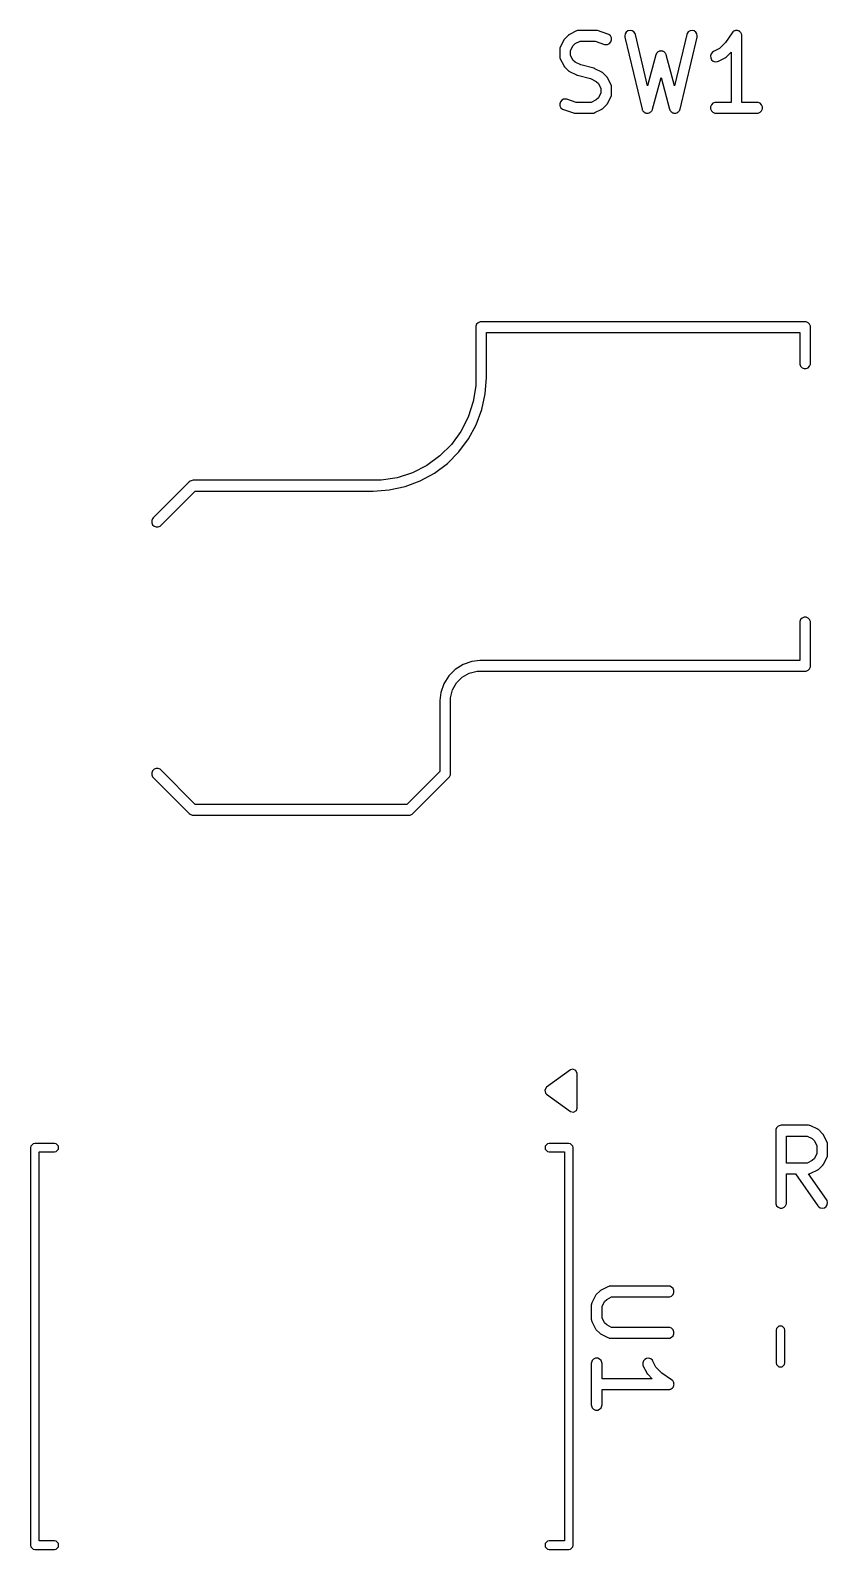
# Model space of a CAD drawing. Extents: x -250.2 to -163.2, y -135.8 to -75.4.
# Drawn here: x -215.3 to -204.23, y -96.47 to -75.38 of the extents above; entities that cross this region are included whole.
import ezdxf

# ---------------------------------------------------------------- set-up
doc = ezdxf.new("R2010")
doc.units = 0
doc.layers.add('BLACK', color=7, linetype='CONTINUOUS')

msp = doc.modelspace()

# ---------------------------------------------------------------- linework, layer by layer
at = {"layer": 'BLACK', "linetype": 'CONTINUOUS'}
for p, q in [((-207.888464, -75.502773), (-207.889963, -75.504073)), ((-207.883746, -75.497024), (-207.888464, -75.502773)), ((-207.836127, -75.449405), (-207.883746, -75.497024)), ((-207.830377, -75.444686), (-207.836127, -75.449405)), ((-207.829078, -75.443188), (-207.830377, -75.444686)), ((-207.826818, -75.441766), (-207.829078, -75.443188)), ((-207.824762, -75.440078), (-207.826818, -75.441766)), ((-207.822934, -75.43932), (-207.824762, -75.440078)), ((-207.816635, -75.435356), (-207.822934, -75.43932)), ((-207.721397, -75.387737), (-207.816635, -75.435356)), ((-207.707665, -75.382482), (-207.721397, -75.387737)), ((-207.704977, -75.382291), (-207.707665, -75.382482)), ((-207.702488, -75.38126), (-207.704977, -75.382291)), ((-207.687856, -75.379819), (-207.702488, -75.38126)), ((-207.449761, -75.379819), (-207.687856, -75.379819)), ((-207.442354, -75.380548), (-207.449761, -75.379819)), ((-207.44038, -75.380408), (-207.442354, -75.380548)), ((-207.437782, -75.380998), (-207.44038, -75.380408)), ((-207.435129, -75.38126), (-207.437782, -75.380998)), ((-207.433298, -75.382018), (-207.435129, -75.38126)), ((-207.426043, -75.383668), (-207.433298, -75.382018)), ((-207.283187, -75.431287), (-207.426043, -75.383668)), ((-207.269761, -75.437281), (-207.283187, -75.431287)), ((-207.247654, -75.456455), (-207.269761, -75.437281)), ((-207.234568, -75.482628), (-207.247654, -75.456455)), ((-207.232493, -75.511818), (-207.234568, -75.482628)), ((-207.043885, -75.428728), (-207.048518, -75.457623)), ((-207.048518, -75.457623), (-207.04653, -75.47219)), ((-207.04653, -75.47219), (-206.808435, -76.472191)), ((-207.028549, -75.403806), (-207.043885, -75.428728)), ((-207.004842, -75.386649), (-207.028549, -75.403806)), ((-206.976374, -75.379871), (-207.004842, -75.386649)), ((-206.947479, -75.384504), (-206.976374, -75.379871)), ((-206.922557, -75.39984), (-206.947479, -75.384504)), ((-206.9054, -75.423547), (-206.922557, -75.39984)), ((-206.90061, -75.437447), (-206.9054, -75.423547)), ((-206.731358, -76.148303), (-206.90061, -75.437447)), ((-206.189388, -75.437447), (-206.358639, -76.148303)), ((-206.281563, -76.472191), (-206.043468, -75.472191)), ((-206.184598, -75.423547), (-206.189388, -75.437447)), ((-206.167441, -75.39984), (-206.184598, -75.423547)), ((-206.142519, -75.384504), (-206.167441, -75.39984)), ((-206.113624, -75.379871), (-206.142519, -75.384504)), ((-206.085156, -75.386649), (-206.113624, -75.379871)), ((-206.061449, -75.403806), (-206.085156, -75.386649)), ((-206.046113, -75.428728), (-206.061449, -75.403806)), ((-206.04148, -75.457623), (-206.046113, -75.428728)), ((-206.043468, -75.472191), (-206.04148, -75.457623)), ((-205.559784, -75.413216), (-205.650902, -75.549894)), ((-205.559749, -75.413173), (-205.559784, -75.413216)), ((-205.55974, -75.413151), (-205.559749, -75.413173)), ((-205.559688, -75.413099), (-205.55974, -75.413151)), ((-205.550468, -75.401841), (-205.559688, -75.413099)), ((-205.544298, -75.397709), (-205.550468, -75.401841)), ((-205.539048, -75.392459), (-205.544298, -75.397709)), ((-205.532258, -75.389646), (-205.539048, -75.392459)), ((-205.526153, -75.385558), (-205.532258, -75.389646)), ((-205.518872, -75.384101), (-205.526153, -75.385558)), ((-205.512012, -75.38126), (-205.518872, -75.384101)), ((-205.504664, -75.38126), (-205.512012, -75.38126)), ((-205.497459, -75.379819), (-205.504664, -75.38126)), ((-205.490175, -75.38126), (-205.497459, -75.379819)), ((-205.482748, -75.38126), (-205.490175, -75.38126)), ((-205.475959, -75.384072), (-205.482748, -75.38126)), ((-205.468751, -75.385498), (-205.475959, -75.384072)), ((-205.462572, -75.389617), (-205.468751, -75.385498)), ((-205.455712, -75.392459), (-205.462572, -75.389617)), ((-205.450516, -75.397654), (-205.455712, -75.392459)), ((-205.444402, -75.401731), (-205.450516, -75.397654)), ((-205.44027, -75.4079), (-205.444402, -75.401731)), ((-205.43502, -75.413151), (-205.44027, -75.4079)), ((-205.432207, -75.41994), (-205.43502, -75.413151)), ((-205.428119, -75.426046), (-205.432207, -75.41994)), ((-205.426662, -75.433326), (-205.428119, -75.426046)), ((-205.423821, -75.440187), (-205.426662, -75.433326)), ((-205.422395, -75.454663), (-205.423821, -75.440187)), ((-205.42238, -75.45474), (-205.422395, -75.454663)), ((-205.422385, -75.454766), (-205.42238, -75.45474)), ((-205.42238, -75.454819), (-205.422385, -75.454766)), ((-205.42238, -76.379819), (-205.42238, -75.454819)), ((-207.951891, -75.630663), (-207.953332, -75.645295)), ((-207.953332, -75.645295), (-207.953332, -75.740533)), ((-207.95086, -75.628174), (-207.951891, -75.630663)), ((-207.950669, -75.625485), (-207.95086, -75.628174)), ((-207.945414, -75.611754), (-207.950669, -75.625485)), ((-207.897795, -75.516516), (-207.945414, -75.611754)), ((-207.89383, -75.510216), (-207.897795, -75.516516)), ((-207.893073, -75.508389), (-207.89383, -75.510216)), ((-207.891384, -75.506332), (-207.893073, -75.508389)), ((-207.889963, -75.504073), (-207.891384, -75.506332)), ((-207.803332, -75.663), (-207.769074, -75.594484)), ((-207.803332, -75.722828), (-207.803332, -75.663)), ((-207.769074, -75.594484), (-207.738667, -75.564077)), ((-207.738667, -75.564077), (-207.670151, -75.529819)), ((-207.670151, -75.529819), (-207.461931, -75.529819)), ((-207.461931, -75.529819), (-207.330621, -75.573589)), ((-207.330621, -75.573589), (-207.316284, -75.576849)), ((-207.316284, -75.576849), (-207.287094, -75.574774)), ((-207.287094, -75.574774), (-207.260921, -75.561688)), ((-207.260921, -75.561688), (-207.241747, -75.539581)), ((-207.241747, -75.539581), (-207.232493, -75.511818)), ((-206.612304, -75.707442), (-206.614998, -75.714626)), ((-206.606289, -75.699583), (-206.612304, -75.707442)), ((-206.601328, -75.691015), (-206.606289, -75.699583)), ((-206.597469, -75.688061), (-206.601328, -75.691015)), ((-206.594517, -75.684204), (-206.597469, -75.688061)), ((-206.585952, -75.679245), (-206.594517, -75.684204)), ((-206.57809, -75.673227), (-206.585952, -75.679245)), ((-206.573393, -75.671974), (-206.57809, -75.673227)), ((-206.569192, -75.669542), (-206.573393, -75.671974)), ((-206.559385, -75.668239), (-206.569192, -75.669542)), ((-206.549815, -75.665687), (-206.559385, -75.668239)), ((-206.544996, -75.666327), (-206.549815, -75.665687)), ((-206.540184, -75.665688), (-206.544996, -75.666327)), ((-206.530623, -75.668237), (-206.540184, -75.665688)), ((-206.520806, -75.669542), (-206.530623, -75.668237)), ((-206.5166, -75.671976), (-206.520806, -75.669542)), ((-206.511908, -75.673228), (-206.5166, -75.671976)), ((-206.504048, -75.679243), (-206.511908, -75.673228)), ((-206.495481, -75.684204), (-206.504048, -75.679243)), ((-206.492527, -75.688062), (-206.495481, -75.684204)), ((-206.48867, -75.691015), (-206.492527, -75.688062)), ((-206.483711, -75.69958), (-206.48867, -75.691015)), ((-206.477694, -75.707441), (-206.483711, -75.69958)), ((-206.474997, -75.71463), (-206.477694, -75.707441)), ((-205.848251, -75.703391), (-205.857505, -75.731152)), ((-205.829078, -75.681283), (-205.848251, -75.703391)), ((-205.816635, -75.673451), (-205.829078, -75.681283)), ((-205.732283, -75.631275), (-205.816635, -75.673451)), ((-205.650902, -75.549894), (-205.732283, -75.631275)), ((-205.634823, -75.745947), (-205.57238, -75.683504)), ((-205.57238, -75.683504), (-205.57238, -76.379819)), ((-207.953332, -75.740533), (-207.951891, -75.755165)), ((-207.951891, -75.755165), (-207.95086, -75.757653)), ((-207.95086, -75.757653), (-207.950669, -75.760343)), ((-207.950669, -75.760343), (-207.945414, -75.774074)), ((-207.945414, -75.774074), (-207.897795, -75.869312)), ((-207.897795, -75.869312), (-207.89383, -75.875611)), ((-207.89383, -75.875611), (-207.893073, -75.877439)), ((-207.893073, -75.877439), (-207.891384, -75.879495)), ((-207.891384, -75.879495), (-207.889963, -75.881755)), ((-207.889963, -75.881755), (-207.888464, -75.883054)), ((-207.888464, -75.883054), (-207.883746, -75.888804)), ((-207.883746, -75.888804), (-207.836127, -75.936423)), ((-207.769074, -75.791344), (-207.803332, -75.722828)), ((-207.738667, -75.821751), (-207.769074, -75.791344)), ((-207.66168, -75.860244), (-207.738667, -75.821751)), ((-207.47919, -75.905867), (-207.66168, -75.860244)), ((-207.47811, -75.906252), (-207.47919, -75.905867)), ((-207.47757, -75.906291), (-207.47811, -75.906252)), ((-207.47148, -75.908621), (-207.47757, -75.906291)), ((-207.465344, -75.910814), (-207.47148, -75.908621)), ((-207.464908, -75.911136), (-207.465344, -75.910814)), ((-207.463839, -75.911546), (-207.464908, -75.911136)), ((-207.368601, -75.959165), (-207.463839, -75.911546)), ((-206.617467, -75.721208), (-206.731358, -76.148303)), ((-206.616181, -75.71778), (-206.617467, -75.721208)), ((-206.61599, -75.716339), (-206.616181, -75.71778)), ((-206.614998, -75.714626), (-206.61599, -75.716339)), ((-206.474008, -75.71634), (-206.474997, -75.71463)), ((-206.473816, -75.717779), (-206.474008, -75.71634)), ((-206.472531, -75.721208), (-206.473816, -75.717779)), ((-206.358639, -76.148303), (-206.472531, -75.721208)), ((-205.857505, -75.731152), (-205.855431, -75.760342)), ((-205.855431, -75.760342), (-205.842343, -75.786517)), ((-205.842343, -75.786517), (-205.820236, -75.80569)), ((-205.820236, -75.80569), (-205.792474, -75.814944)), ((-205.792474, -75.814944), (-205.763284, -75.81287)), ((-205.763284, -75.81287), (-205.749553, -75.807615)), ((-205.749553, -75.807615), (-205.654315, -75.759996)), ((-205.654315, -75.759996), (-205.64802, -75.756033)), ((-205.64802, -75.756033), (-205.646188, -75.755275)), ((-205.646188, -75.755275), (-205.644126, -75.753583)), ((-205.644126, -75.753583), (-205.641872, -75.752164)), ((-205.641872, -75.752164), (-205.640573, -75.750667)), ((-205.640573, -75.750667), (-205.634823, -75.745947)), ((-207.836127, -75.936423), (-207.830377, -75.941141)), ((-207.830377, -75.941141), (-207.829078, -75.94264)), ((-207.829078, -75.94264), (-207.826818, -75.944061)), ((-207.826818, -75.944061), (-207.824762, -75.94575)), ((-207.824762, -75.94575), (-207.822934, -75.946507)), ((-207.822934, -75.946507), (-207.816635, -75.950472)), ((-207.816635, -75.950472), (-207.721397, -75.998091)), ((-207.721397, -75.998091), (-207.720327, -75.9985)), ((-207.720327, -75.9985), (-207.719892, -75.998823)), ((-207.719892, -75.998823), (-207.713746, -76.001018)), ((-207.713746, -76.001018), (-207.707665, -76.003346)), ((-207.707665, -76.003346), (-207.707125, -76.003384)), ((-207.707125, -76.003384), (-207.706046, -76.00377)), ((-207.706046, -76.00377), (-207.523556, -76.049392)), ((-207.523556, -76.049392), (-207.446569, -76.087886)), ((-207.446569, -76.087886), (-207.416162, -76.118293)), ((-207.416162, -76.118293), (-207.381904, -76.186809)), ((-207.362301, -75.963129), (-207.368601, -75.959165)), ((-207.360474, -75.963887), (-207.362301, -75.963129)), ((-207.358417, -75.965575), (-207.360474, -75.963887)), ((-207.356158, -75.966997), (-207.358417, -75.965575)), ((-207.354858, -75.968495), (-207.356158, -75.966997)), ((-207.349109, -75.973214), (-207.354858, -75.968495)), ((-207.30149, -76.020833), (-207.349109, -75.973214)), ((-207.296771, -76.026582), (-207.30149, -76.020833)), ((-207.295273, -76.027882), (-207.296771, -76.026582)), ((-207.293851, -76.030141), (-207.295273, -76.027882)), ((-207.292163, -76.032198), (-207.293851, -76.030141)), ((-207.291405, -76.034025), (-207.292163, -76.032198)), ((-207.287441, -76.040325), (-207.291405, -76.034025)), ((-207.239822, -76.135563), (-207.287441, -76.040325)), ((-206.663007, -76.474144), (-206.544998, -76.031613)), ((-206.544998, -76.031613), (-206.426991, -76.474144)), ((-207.898141, -76.334864), (-207.924315, -76.34795)), ((-207.868951, -76.332789), (-207.898141, -76.334864)), ((-207.854614, -76.336049), (-207.868951, -76.332789)), ((-207.723305, -76.379819), (-207.854614, -76.336049)), ((-207.446569, -76.345561), (-207.515085, -76.379819)), ((-207.416162, -76.315153), (-207.446569, -76.345561)), ((-207.381904, -76.246637), (-207.416162, -76.315153)), ((-207.381904, -76.186809), (-207.381904, -76.246637)), ((-207.287441, -76.393121), (-207.239822, -76.297883)), ((-207.234567, -76.149295), (-207.239822, -76.135563)), ((-207.239822, -76.297883), (-207.234567, -76.284151)), ((-207.234376, -76.151982), (-207.234567, -76.149295)), ((-207.234567, -76.284151), (-207.234376, -76.281463)), ((-207.233345, -76.154472), (-207.234376, -76.151982)), ((-207.234376, -76.281463), (-207.233345, -76.278974)), ((-207.231904, -76.169104), (-207.233345, -76.154472)), ((-207.233345, -76.278974), (-207.231904, -76.264342)), ((-207.231904, -76.264342), (-207.231904, -76.169104)), ((-207.943489, -76.370058), (-207.952743, -76.39782)), ((-207.952743, -76.39782), (-207.950668, -76.42701)), ((-207.950668, -76.42701), (-207.937581, -76.453183)), ((-207.924315, -76.34795), (-207.943489, -76.370058)), ((-207.937581, -76.453183), (-207.915474, -76.472357)), ((-207.915474, -76.472357), (-207.902049, -76.478351)), ((-207.902049, -76.478351), (-207.759192, -76.52597)), ((-207.759192, -76.52597), (-207.751938, -76.527619)), ((-207.751938, -76.527619), (-207.750107, -76.528378)), ((-207.750107, -76.528378), (-207.747452, -76.528639)), ((-207.747452, -76.528639), (-207.744855, -76.52923)), ((-207.744855, -76.52923), (-207.74288, -76.529089)), ((-207.74288, -76.529089), (-207.735475, -76.529819)), ((-207.735475, -76.529819), (-207.49738, -76.529819)), ((-207.515085, -76.379819), (-207.723305, -76.379819)), ((-207.49738, -76.529819), (-207.482748, -76.528378)), ((-207.482748, -76.528378), (-207.480259, -76.527347)), ((-207.480259, -76.527347), (-207.47757, -76.527156)), ((-207.47757, -76.527156), (-207.463839, -76.521901)), ((-207.463839, -76.521901), (-207.368601, -76.474282)), ((-207.368601, -76.474282), (-207.362301, -76.470317)), ((-207.362301, -76.470317), (-207.360474, -76.46956)), ((-207.360474, -76.46956), (-207.358417, -76.467872)), ((-207.358417, -76.467872), (-207.356158, -76.46645)), ((-207.356158, -76.46645), (-207.354857, -76.46495)), ((-207.354857, -76.46495), (-207.349108, -76.460232)), ((-207.349108, -76.460232), (-207.301489, -76.412612)), ((-207.301489, -76.412612), (-207.296771, -76.406863)), ((-207.296771, -76.406863), (-207.295273, -76.405564)), ((-207.295273, -76.405564), (-207.293851, -76.403305)), ((-207.293851, -76.403305), (-207.292162, -76.401247)), ((-207.292162, -76.401247), (-207.291404, -76.399417)), ((-207.291404, -76.399417), (-207.287441, -76.393121)), ((-206.808435, -76.472191), (-206.806705, -76.477209)), ((-206.806705, -76.477209), (-206.806466, -76.479013)), ((-206.806466, -76.479013), (-206.805522, -76.480642)), ((-206.805522, -76.480642), (-206.803645, -76.486091)), ((-206.803645, -76.486091), (-206.797259, -76.494914)), ((-206.797259, -76.494914), (-206.791804, -76.504337)), ((-206.791804, -76.504337), (-206.788746, -76.506677)), ((-206.788746, -76.506677), (-206.786488, -76.509798)), ((-206.786488, -76.509798), (-206.777216, -76.515503)), ((-206.777216, -76.515503), (-206.768566, -76.522125)), ((-206.768566, -76.522125), (-206.764842, -76.523118)), ((-206.764842, -76.523118), (-206.761566, -76.525134)), ((-206.761566, -76.525134), (-206.750822, -76.526856)), ((-206.750822, -76.526856), (-206.740291, -76.529665)), ((-206.740291, -76.529665), (-206.736472, -76.529157)), ((-206.736472, -76.529157), (-206.732671, -76.529767)), ((-206.732671, -76.529767), (-206.722075, -76.527244)), ((-206.722075, -76.527244), (-206.711282, -76.52581)), ((-206.711282, -76.52581), (-206.70795, -76.523881)), ((-206.70795, -76.523881), (-206.704203, -76.522989)), ((-206.704203, -76.522989), (-206.695378, -76.516602)), ((-206.695378, -76.516602), (-206.685957, -76.511148)), ((-206.685957, -76.511148), (-206.683616, -76.50809)), ((-206.683616, -76.50809), (-206.680496, -76.505832)), ((-206.680496, -76.505832), (-206.67479, -76.496559)), ((-206.67479, -76.496559), (-206.66817, -76.487911)), ((-206.66817, -76.487911), (-206.666144, -76.482509)), ((-206.666144, -76.482509), (-206.66516, -76.48091)), ((-206.66516, -76.48091), (-206.664872, -76.479119)), ((-206.664872, -76.479119), (-206.663007, -76.474144)), ((-206.426991, -76.474144), (-206.425125, -76.479118)), ((-206.425125, -76.479118), (-206.424838, -76.48091)), ((-206.424838, -76.48091), (-206.423853, -76.48251)), ((-206.423853, -76.48251), (-206.421828, -76.48791)), ((-206.421828, -76.48791), (-206.415209, -76.496556)), ((-206.415209, -76.496556), (-206.409502, -76.505832)), ((-206.409502, -76.505832), (-206.406381, -76.50809)), ((-206.406381, -76.50809), (-206.404041, -76.511148)), ((-206.404041, -76.511148), (-206.394619, -76.516602)), ((-206.394619, -76.516602), (-206.385795, -76.522989)), ((-206.385795, -76.522989), (-206.382047, -76.523881)), ((-206.382047, -76.523881), (-206.378716, -76.52581)), ((-206.378716, -76.52581), (-206.367925, -76.527243)), ((-206.367925, -76.527243), (-206.357327, -76.529767)), ((-206.357327, -76.529767), (-206.353523, -76.529157)), ((-206.353523, -76.529157), (-206.349708, -76.529664)), ((-206.349708, -76.529664), (-206.339186, -76.526858)), ((-206.339186, -76.526858), (-206.328432, -76.525134)), ((-206.328432, -76.525134), (-206.325152, -76.523116)), ((-206.325152, -76.523116), (-206.321432, -76.522124)), ((-206.321432, -76.522124), (-206.312785, -76.515505)), ((-206.312785, -76.515505), (-206.30351, -76.509798)), ((-206.30351, -76.509798), (-206.301251, -76.506677)), ((-206.301251, -76.506677), (-206.298194, -76.504337)), ((-206.298194, -76.504337), (-206.292739, -76.494915)), ((-206.292739, -76.494915), (-206.286353, -76.486091)), ((-206.286353, -76.486091), (-206.284474, -76.48064)), ((-206.284474, -76.48064), (-206.283532, -76.479012)), ((-206.283532, -76.479012), (-206.283292, -76.47721)), ((-206.283292, -76.47721), (-206.281563, -76.472191)), ((-205.845454, -76.413151), (-205.856653, -76.440187)), ((-205.856653, -76.440187), (-205.856653, -76.469451)), ((-205.856653, -76.469451), (-205.845454, -76.496487)), ((-205.824762, -76.392459), (-205.845454, -76.413151)), ((-205.845454, -76.496487), (-205.824762, -76.517179)), ((-205.797726, -76.38126), (-205.824762, -76.392459)), ((-205.824762, -76.517179), (-205.797726, -76.528378)), ((-205.783094, -76.379819), (-205.797726, -76.38126)), ((-205.797726, -76.528378), (-205.783094, -76.529819)), ((-205.57238, -76.379819), (-205.783094, -76.379819)), ((-205.783094, -76.529819), (-205.211666, -76.529819)), ((-205.211666, -76.379819), (-205.42238, -76.379819)), ((-205.197034, -76.38126), (-205.211666, -76.379819)), ((-205.211666, -76.529819), (-205.197034, -76.528378)), ((-205.169998, -76.392459), (-205.197034, -76.38126)), ((-205.197034, -76.528378), (-205.169998, -76.517179)), ((-205.149306, -76.413151), (-205.169998, -76.392459)), ((-205.169998, -76.517179), (-205.149306, -76.496487)), ((-205.138107, -76.440187), (-205.149306, -76.413151)), ((-205.149306, -76.496487), (-205.138107, -76.469451)), ((-205.138107, -76.469451), (-205.138107, -76.440187)), ((-209.118559, -79.485368), (-209.12, -79.5)), ((-209.12, -79.5), (-209.12, -80.2)), ((-209.10736, -79.458332), (-209.118559, -79.485368)), ((-209.086668, -79.43764), (-209.10736, -79.458332)), ((-209.059632, -79.426441), (-209.086668, -79.43764)), ((-209.045, -79.425), (-209.059632, -79.426441)), ((-204.545, -79.425), (-209.045, -79.425)), ((-204.530368, -79.426441), (-204.545, -79.425)), ((-204.503332, -79.43764), (-204.530368, -79.426441)), ((-204.48264, -79.458332), (-204.503332, -79.43764)), ((-204.471441, -79.485368), (-204.48264, -79.458332)), ((-204.47, -79.5), (-204.471441, -79.485368)), ((-204.47, -80), (-204.47, -79.5)), ((-208.97, -80.2), (-208.97, -79.575)), ((-208.97, -79.575), (-204.62, -79.575)), ((-204.62, -79.575), (-204.62, -80)), ((-204.62, -80), (-204.618559, -80.014632)), ((-204.618559, -80.014632), (-204.60736, -80.041668)), ((-204.60736, -80.041668), (-204.586668, -80.06236)), ((-204.586668, -80.06236), (-204.559632, -80.073559)), ((-204.559632, -80.073559), (-204.530368, -80.073559)), ((-204.530368, -80.073559), (-204.503332, -80.06236)), ((-204.503332, -80.06236), (-204.48264, -80.041668)), ((-204.48264, -80.041668), (-204.471441, -80.014632)), ((-204.471441, -80.014632), (-204.47, -80)), ((-209.12, -80.31215), (-209.155089, -80.533688)), ((-209.12, -80.2), (-209.12, -80.31215)), ((-208.986031, -80.424146), (-208.97, -80.2)), ((-209.155089, -80.533688), (-209.224401, -80.74701)), ((-209.033799, -80.643729), (-208.986031, -80.424146)), ((-209.224401, -80.74701), (-209.326231, -80.946863)), ((-209.11233, -80.854279), (-209.033799, -80.643729)), ((-209.326231, -80.946863), (-209.458071, -81.128325)), ((-209.220026, -81.051509), (-209.11233, -80.854279)), ((-209.458071, -81.128325), (-209.616675, -81.286929)), ((-209.354694, -81.231406), (-209.220026, -81.051509)), ((-209.616675, -81.286929), (-209.798137, -81.418769)), ((-209.693491, -81.524974), (-209.513594, -81.390306)), ((-209.513594, -81.390306), (-209.354694, -81.231406)), ((-210.211312, -81.589911), (-210.43285, -81.625)), ((-209.99799, -81.520599), (-210.211312, -81.589911)), ((-209.798137, -81.418769), (-209.99799, -81.520599)), ((-209.890721, -81.63267), (-209.693491, -81.524974)), ((-213.098033, -81.646967), (-213.598033, -82.146967)), ((-213.491967, -82.253033), (-213.013934, -81.775)), ((-213.086668, -81.63764), (-213.098033, -81.646967)), ((-213.059632, -81.626441), (-213.086668, -81.63764)), ((-213.045, -81.625), (-213.059632, -81.626441)), ((-210.545, -81.625), (-213.045, -81.625)), ((-213.013934, -81.775), (-210.545, -81.775)), ((-210.43285, -81.625), (-210.545, -81.625)), ((-210.545, -81.775), (-210.320854, -81.758969)), ((-210.320854, -81.758969), (-210.101271, -81.711201)), ((-210.101271, -81.711201), (-209.890721, -81.63267)), ((-213.607361, -82.158332), (-213.618559, -82.185369)), ((-213.618559, -82.185369), (-213.618559, -82.214632)), ((-213.618559, -82.214632), (-213.607361, -82.241668)), ((-213.598033, -82.146967), (-213.607361, -82.158332)), ((-213.607361, -82.241668), (-213.586668, -82.262361)), ((-213.586668, -82.262361), (-213.559632, -82.273559)), ((-213.559632, -82.273559), (-213.530369, -82.273559)), ((-213.530369, -82.273559), (-213.503332, -82.262361)), ((-213.503332, -82.262361), (-213.491967, -82.253033)), ((-204.618559, -83.585368), (-204.62, -83.6)), ((-204.62, -83.6), (-204.62, -84.125)), ((-204.60736, -83.558332), (-204.618559, -83.585368)), ((-204.586668, -83.53764), (-204.60736, -83.558332)), ((-204.559632, -83.526441), (-204.586668, -83.53764)), ((-204.530368, -83.526441), (-204.559632, -83.526441)), ((-204.503332, -83.53764), (-204.530368, -83.526441)), ((-204.48264, -83.558332), (-204.503332, -83.53764)), ((-204.471441, -83.585368), (-204.48264, -83.558332)), ((-204.47, -83.6), (-204.471441, -83.585368)), ((-204.47, -84.2), (-204.47, -83.6)), ((-209.17295, -84.139416), (-209.294483, -84.181943)), ((-209.06032, -84.126726), (-209.17295, -84.139416)), ((-209.059632, -84.126441), (-209.06032, -84.126726)), ((-209.045, -84.125), (-209.059632, -84.126441)), ((-204.62, -84.125), (-209.045, -84.125)), ((-209.494553, -84.341493), (-209.563057, -84.450517)), ((-209.403507, -84.250447), (-209.494553, -84.341493)), ((-209.294483, -84.181943), (-209.403507, -84.250447)), ((-209.385084, -84.439044), (-209.305956, -84.359916)), ((-209.305956, -84.359916), (-209.209044, -84.303963)), ((-209.209044, -84.303963), (-209.100952, -84.275)), ((-209.100952, -84.275), (-209.045, -84.275)), ((-209.045, -84.275), (-204.545, -84.275)), ((-204.545, -84.275), (-204.530368, -84.273559)), ((-204.530368, -84.273559), (-204.503332, -84.26236)), ((-204.503332, -84.26236), (-204.48264, -84.241668)), ((-204.48264, -84.241668), (-204.471441, -84.214632)), ((-204.471441, -84.214632), (-204.47, -84.2)), ((-209.563057, -84.450517), (-209.605584, -84.57205)), ((-209.47, -84.644048), (-209.441037, -84.535956)), ((-209.441037, -84.535956), (-209.385084, -84.439044)), ((-209.618559, -84.685368), (-209.62, -84.7)), ((-209.62, -84.7), (-209.62, -85.668934)), ((-209.618273, -84.684679), (-209.618559, -84.685368)), ((-209.605584, -84.57205), (-209.618273, -84.684679)), ((-209.47, -84.7), (-209.47, -84.644048)), ((-209.47, -85.7), (-209.47, -84.7)), ((-213.607361, -85.658332), (-213.618559, -85.685368)), ((-213.618559, -85.685368), (-213.618559, -85.714631)), ((-213.618559, -85.714631), (-213.607361, -85.741668)), ((-213.586668, -85.637639), (-213.607361, -85.658332)), ((-213.607361, -85.741668), (-213.598033, -85.753033)), ((-213.598033, -85.753033), (-213.098033, -86.253033)), ((-213.559632, -85.626441), (-213.586668, -85.637639)), ((-213.530369, -85.626441), (-213.559632, -85.626441)), ((-213.503332, -85.637639), (-213.530369, -85.626441)), ((-213.491967, -85.646967), (-213.503332, -85.637639)), ((-213.013934, -86.125), (-213.491967, -85.646967)), ((-209.62, -85.668934), (-210.076066, -86.125)), ((-209.991967, -86.253033), (-209.491967, -85.753033)), ((-209.491967, -85.753033), (-209.48264, -85.741668)), ((-209.48264, -85.741668), (-209.471441, -85.714631)), ((-209.471441, -85.714631), (-209.47, -85.7)), ((-213.098033, -86.253033), (-213.086668, -86.26236)), ((-210.076066, -86.125), (-213.013934, -86.125)), ((-210.003332, -86.262361), (-209.991967, -86.253033)), ((-213.086668, -86.26236), (-213.059632, -86.273559)), ((-213.059632, -86.273559), (-213.045, -86.275)), ((-213.045, -86.275), (-210.045, -86.275)), ((-210.045, -86.275), (-210.030368, -86.273559)), ((-210.030368, -86.273559), (-210.022449, -86.270279)), ((-210.022449, -86.270279), (-210.003332, -86.262361)), ((-207.80529, -89.811476), (-208.13529, -90.051476)), ((-207.77, -89.8), (-207.80529, -89.811476)), ((-207.727574, -89.817574), (-207.77, -89.8)), ((-207.71, -89.86), (-207.727574, -89.817574)), ((-208.13529, -90.051476), (-208.159266, -90.090642)), ((-207.71, -90.34), (-207.71, -89.86)), ((-208.159266, -90.090642), (-208.148524, -90.13529)), ((-208.148524, -90.13529), (-208.13529, -90.148524)), ((-208.13529, -90.148524), (-207.80529, -90.388524)), ((-207.80529, -90.388524), (-207.760642, -90.399266)), ((-207.760642, -90.399266), (-207.721476, -90.37529)), ((-207.721476, -90.37529), (-207.71, -90.34)), ((-204.951653, -90.640187), (-204.953094, -90.654819)), ((-204.953094, -90.654819), (-204.953094, -91.654819)), ((-204.940454, -90.613151), (-204.951653, -90.640187)), ((-204.919762, -90.592459), (-204.940454, -90.613151)), ((-204.892726, -90.58126), (-204.919762, -90.592459)), ((-204.878094, -90.579819), (-204.892726, -90.58126)), ((-204.497142, -90.579819), (-204.878094, -90.579819)), ((-204.48251, -90.58126), (-204.497142, -90.579819)), ((-204.480021, -90.58229), (-204.48251, -90.58126)), ((-204.477332, -90.582482), (-204.480021, -90.58229)), ((-204.463601, -90.587737), (-204.477332, -90.582482)), ((-204.368363, -90.635356), (-204.463601, -90.587737)), ((-204.362063, -90.63932), (-204.368363, -90.635356)), ((-204.360236, -90.640078), (-204.362063, -90.63932)), ((-204.358179, -90.641766), (-204.360236, -90.640078)), ((-204.35592, -90.643188), (-204.358179, -90.641766)), ((-204.35462, -90.644686), (-204.35592, -90.643188)), ((-204.348871, -90.649405), (-204.35462, -90.644686)), ((-204.301252, -90.697024), (-204.348871, -90.649405)), ((-215.300433, -90.867039), (-215.305, -90.89)), ((-215.305, -90.89), (-215.305, -93.65)), ((-215.267961, -90.834567), (-215.300433, -90.867039)), ((-215.245, -90.83), (-215.267961, -90.834567)), ((-214.97, -90.83), (-215.245, -90.83)), ((-214.947039, -90.834567), (-214.97, -90.83)), ((-214.914567, -90.867039), (-214.947039, -90.834567)), ((-214.914567, -90.912961), (-214.914567, -90.867039)), ((-208.122961, -90.834567), (-208.155433, -90.867039)), ((-208.155433, -90.867039), (-208.155433, -90.912961)), ((-208.1, -90.83), (-208.122961, -90.834567)), ((-207.825, -90.83), (-208.1, -90.83)), ((-207.802039, -90.834567), (-207.825, -90.83)), ((-207.769567, -90.867039), (-207.802039, -90.834567)), ((-207.765, -90.89), (-207.769567, -90.867039)), ((-207.765, -93.65), (-207.765, -90.89)), ((-204.803094, -91.103628), (-204.803094, -90.729819)), ((-204.803094, -90.729819), (-204.514847, -90.729819)), ((-204.514847, -90.729819), (-204.446331, -90.764077)), ((-204.446331, -90.764077), (-204.415924, -90.794484)), ((-204.415924, -90.794484), (-204.381666, -90.863)), ((-204.381666, -90.863), (-204.381666, -90.970447)), ((-204.296533, -90.702773), (-204.301252, -90.697024)), ((-204.295035, -90.704073), (-204.296533, -90.702773)), ((-204.293613, -90.706332), (-204.295035, -90.704073)), ((-204.291925, -90.708389), (-204.293613, -90.706332)), ((-204.291167, -90.710216), (-204.291925, -90.708389)), ((-204.287203, -90.716516), (-204.291167, -90.710216)), ((-204.239584, -90.811754), (-204.287203, -90.716516)), ((-204.234329, -90.825486), (-204.239584, -90.811754)), ((-204.234138, -90.828173), (-204.234329, -90.825486)), ((-204.233107, -90.830663), (-204.234138, -90.828173)), ((-204.231666, -90.845295), (-204.233107, -90.830663)), ((-204.231666, -90.988152), (-204.231666, -90.845295)), ((-215.185, -93.65), (-215.185, -90.95)), ((-215.185, -90.95), (-214.97, -90.95)), ((-214.97, -90.95), (-214.947039, -90.945433)), ((-214.947039, -90.945433), (-214.914567, -90.912961)), ((-208.155433, -90.912961), (-208.122961, -90.945433)), ((-208.122961, -90.945433), (-208.1, -90.95)), ((-208.1, -90.95), (-207.885, -90.95)), ((-207.885, -90.95), (-207.885, -93.65)), ((-204.514847, -91.103628), (-204.803094, -91.103628)), ((-204.446331, -91.06937), (-204.514847, -91.103628)), ((-204.415924, -91.038963), (-204.446331, -91.06937)), ((-204.381666, -90.970447), (-204.415924, -91.038963)), ((-204.287203, -91.116931), (-204.239584, -91.021693)), ((-204.239584, -91.021693), (-204.234329, -91.007961)), ((-204.234329, -91.007961), (-204.234138, -91.005273)), ((-204.234138, -91.005273), (-204.233107, -91.002784)), ((-204.233107, -91.002784), (-204.231666, -90.988152)), ((-204.803094, -91.654819), (-204.803094, -91.253628)), ((-204.803094, -91.253628), (-204.679048, -91.253628)), ((-204.679048, -91.253628), (-204.368108, -91.697829)), ((-204.496027, -91.253518), (-204.48251, -91.252187)), ((-204.245224, -91.611809), (-204.496027, -91.253518)), ((-204.48251, -91.252187), (-204.480021, -91.251156)), ((-204.480021, -91.251156), (-204.477332, -91.250965)), ((-204.477332, -91.250965), (-204.463601, -91.24571)), ((-204.463601, -91.24571), (-204.368363, -91.198091)), ((-204.368363, -91.198091), (-204.362063, -91.194126)), ((-204.362063, -91.194126), (-204.360236, -91.193369)), ((-204.360236, -91.193369), (-204.358179, -91.19168)), ((-204.358179, -91.19168), (-204.35592, -91.190259)), ((-204.35592, -91.190259), (-204.35462, -91.18876)), ((-204.35462, -91.18876), (-204.348871, -91.184042)), ((-204.348871, -91.184042), (-204.301252, -91.136423)), ((-204.301252, -91.136423), (-204.296533, -91.130673)), ((-204.296533, -91.130673), (-204.295035, -91.129374)), ((-204.295035, -91.129374), (-204.293613, -91.127114)), ((-204.293613, -91.127114), (-204.291925, -91.125058)), ((-204.291925, -91.125058), (-204.291167, -91.12323)), ((-204.291167, -91.12323), (-204.287203, -91.116931)), ((-204.953094, -91.654819), (-204.951653, -91.669451)), ((-204.951653, -91.669451), (-204.940454, -91.696487)), ((-204.940454, -91.696487), (-204.919762, -91.717179)), ((-204.919762, -91.717179), (-204.892726, -91.728378)), ((-204.892726, -91.728378), (-204.863462, -91.728378)), ((-204.863462, -91.728378), (-204.836426, -91.717179)), ((-204.836426, -91.717179), (-204.815734, -91.696487)), ((-204.815734, -91.696487), (-204.804535, -91.669451)), ((-204.804535, -91.669451), (-204.803094, -91.654819)), ((-204.368108, -91.697829), (-204.358537, -91.708989)), ((-204.358537, -91.708989), (-204.333858, -91.724716)), ((-204.333858, -91.724716), (-204.305041, -91.729801)), ((-204.305041, -91.729801), (-204.27647, -91.723472)), ((-204.27647, -91.723472), (-204.252496, -91.70669)), ((-204.252496, -91.70669), (-204.236769, -91.682011)), ((-204.238013, -91.624623), (-204.245224, -91.611809)), ((-204.231684, -91.653194), (-204.238013, -91.624623)), ((-204.236769, -91.682011), (-204.231684, -91.653194)), ((-207.459282, -92.949792), (-207.506901, -93.04503)), ((-207.455317, -92.943492), (-207.459282, -92.949792)), ((-207.45456, -92.941665), (-207.455317, -92.943492)), ((-207.452872, -92.939608), (-207.45456, -92.941665)), ((-207.45145, -92.937349), (-207.452872, -92.939608)), ((-207.44995, -92.936048), (-207.45145, -92.937349)), ((-207.445232, -92.930299), (-207.44995, -92.936048)), ((-207.397612, -92.88268), (-207.445232, -92.930299)), ((-207.391863, -92.877962), (-207.397612, -92.88268)), ((-207.390564, -92.876464), (-207.391863, -92.877962)), ((-207.388305, -92.875042), (-207.390564, -92.876464)), ((-207.386247, -92.873353), (-207.388305, -92.875042)), ((-207.384417, -92.872595), (-207.386247, -92.873353)), ((-207.378121, -92.868632), (-207.384417, -92.872595)), ((-207.282883, -92.821013), (-207.378121, -92.868632)), ((-207.330561, -93.02776), (-207.300153, -92.997353)), ((-207.300153, -92.997353), (-207.231637, -92.963095)), ((-207.269151, -92.815758), (-207.282883, -92.821013)), ((-207.266463, -92.815567), (-207.269151, -92.815758)), ((-207.263974, -92.814536), (-207.266463, -92.815567)), ((-207.249342, -92.813095), (-207.263974, -92.814536)), ((-206.439819, -92.813095), (-207.249342, -92.813095)), ((-207.231637, -92.963095), (-206.439819, -92.963095)), ((-206.425187, -92.814536), (-206.439819, -92.813095)), ((-206.439819, -92.963095), (-206.425187, -92.961654)), ((-206.398151, -92.825735), (-206.425187, -92.814536)), ((-206.425187, -92.961654), (-206.398151, -92.950455)), ((-206.377459, -92.846427), (-206.398151, -92.825735)), ((-206.398151, -92.950455), (-206.377459, -92.929763)), ((-206.36626, -92.873463), (-206.377459, -92.846427)), ((-206.377459, -92.929763), (-206.36626, -92.902727)), ((-206.36626, -92.902727), (-206.36626, -92.873463)), ((-207.513378, -93.063939), (-207.514819, -93.078571)), ((-207.514819, -93.078571), (-207.514819, -93.269047)), ((-207.512347, -93.06145), (-207.513378, -93.063939)), ((-207.512156, -93.058761), (-207.512347, -93.06145)), ((-207.506901, -93.04503), (-207.512156, -93.058761)), ((-207.364819, -93.096276), (-207.330561, -93.02776)), ((-207.364819, -93.251342), (-207.364819, -93.096276)), ((-207.514819, -93.269047), (-207.513378, -93.283679)), ((-207.513378, -93.283679), (-207.512347, -93.286167)), ((-207.512347, -93.286167), (-207.512156, -93.288857)), ((-207.512156, -93.288857), (-207.506901, -93.302588)), ((-207.506901, -93.302588), (-207.459282, -93.397826)), ((-207.459282, -93.397826), (-207.455317, -93.404125)), ((-207.455317, -93.404125), (-207.45456, -93.405953)), ((-207.45456, -93.405953), (-207.452872, -93.408009)), ((-207.452872, -93.408009), (-207.45145, -93.410269)), ((-207.45145, -93.410269), (-207.44995, -93.411569)), ((-207.44995, -93.411569), (-207.445232, -93.417319)), ((-207.445232, -93.417319), (-207.397612, -93.464938)), ((-207.330561, -93.319857), (-207.364819, -93.251342)), ((-207.300153, -93.350264), (-207.330561, -93.319857)), ((-207.231637, -93.384523), (-207.300153, -93.350264)), ((-206.439819, -93.384523), (-207.231637, -93.384523)), ((-206.425187, -93.385964), (-206.439819, -93.384523)), ((-206.398151, -93.397163), (-206.425187, -93.385964)), ((-206.377459, -93.417855), (-206.398151, -93.397163)), ((-206.36626, -93.444891), (-206.377459, -93.417855)), ((-204.940433, -93.399975), (-204.945, -93.422936)), ((-204.945, -93.422936), (-204.945, -93.877064)), ((-204.907961, -93.367503), (-204.940433, -93.399975)), ((-204.862039, -93.367503), (-204.907961, -93.367503)), ((-204.829567, -93.399975), (-204.862039, -93.367503)), ((-204.825, -93.422936), (-204.829567, -93.399975)), ((-204.825, -93.877064), (-204.825, -93.422936)), ((-207.397612, -93.464938), (-207.391863, -93.469655)), ((-207.391863, -93.469655), (-207.390564, -93.471154)), ((-207.390564, -93.471154), (-207.388305, -93.472575)), ((-207.388305, -93.472575), (-207.386247, -93.474265)), ((-207.386247, -93.474265), (-207.384417, -93.475022)), ((-207.384417, -93.475022), (-207.378121, -93.478986)), ((-207.378121, -93.478986), (-207.282883, -93.526605)), ((-207.282883, -93.526605), (-207.269151, -93.53186)), ((-207.269151, -93.53186), (-207.266463, -93.53205)), ((-207.266463, -93.53205), (-207.263974, -93.533082)), ((-207.263974, -93.533082), (-207.249342, -93.534523)), ((-207.249342, -93.534523), (-206.439819, -93.534523)), ((-206.439819, -93.534523), (-206.425187, -93.533082)), ((-206.425187, -93.533082), (-206.398151, -93.521883)), ((-206.398151, -93.521883), (-206.377459, -93.501191)), ((-206.377459, -93.501191), (-206.36626, -93.474155)), ((-206.36626, -93.474155), (-206.36626, -93.444891)), ((-215.305, -93.65), (-215.305, -96.41)), ((-215.185, -96.35), (-215.185, -93.65)), ((-207.885, -93.65), (-207.885, -96.35)), ((-207.765, -96.41), (-207.765, -93.65)), ((-207.502179, -93.846427), (-207.513378, -93.873463)), ((-207.481487, -93.825735), (-207.502179, -93.846427)), ((-207.454451, -93.814536), (-207.481487, -93.825735)), ((-207.425187, -93.814536), (-207.454451, -93.814536)), ((-207.398151, -93.825735), (-207.425187, -93.814536)), ((-207.377459, -93.846427), (-207.398151, -93.825735)), ((-207.36626, -93.873463), (-207.377459, -93.846427)), ((-206.79069, -93.850953), (-206.799944, -93.878715)), ((-206.771517, -93.828846), (-206.79069, -93.850953)), ((-206.745342, -93.815758), (-206.771517, -93.828846)), ((-206.716152, -93.813684), (-206.745342, -93.815758)), ((-206.688391, -93.822938), (-206.716152, -93.813684)), ((-206.666283, -93.842111), (-206.688391, -93.822938)), ((-206.658451, -93.854554), (-206.666283, -93.842111)), ((-207.513378, -93.873463), (-207.514819, -93.888095)), ((-207.514819, -93.888095), (-207.514819, -94.459523)), ((-207.364819, -93.888095), (-207.36626, -93.873463)), ((-207.364819, -94.098809), (-207.364819, -93.888095)), ((-206.799944, -93.878715), (-206.79787, -93.907905)), ((-206.79787, -93.907905), (-206.792615, -93.921636)), ((-206.792615, -93.921636), (-206.744996, -94.016874)), ((-206.744996, -94.016874), (-206.741033, -94.023168)), ((-206.741033, -94.023168), (-206.740275, -94.025001)), ((-206.740275, -94.025001), (-206.738583, -94.027062)), ((-206.738583, -94.027062), (-206.737164, -94.029317)), ((-206.737164, -94.029317), (-206.735667, -94.030615)), ((-206.735667, -94.030615), (-206.730947, -94.036366)), ((-206.730947, -94.036366), (-206.668504, -94.098809)), ((-206.616275, -93.938906), (-206.658451, -93.854554)), ((-206.534894, -94.020286), (-206.616275, -93.938906)), ((-206.398216, -94.111405), (-206.534894, -94.020286)), ((-204.945, -93.877064), (-204.940433, -93.900025)), ((-204.940433, -93.900025), (-204.907961, -93.932497)), ((-204.907961, -93.932497), (-204.862039, -93.932497)), ((-204.862039, -93.932497), (-204.829567, -93.900025)), ((-204.829567, -93.900025), (-204.825, -93.877064)), ((-206.668504, -94.098809), (-207.364819, -94.098809)), ((-207.364819, -94.459523), (-207.364819, -94.248809)), ((-207.364819, -94.248809), (-206.439819, -94.248809)), ((-206.439819, -94.248809), (-206.439766, -94.248803)), ((-206.439766, -94.248803), (-206.43974, -94.248809)), ((-206.43974, -94.248809), (-206.439663, -94.248793)), ((-206.439663, -94.248793), (-206.425187, -94.247368)), ((-206.425187, -94.247368), (-206.418326, -94.244526)), ((-206.418326, -94.244526), (-206.411046, -94.24307)), ((-206.411046, -94.24307), (-206.40494, -94.238981)), ((-206.40494, -94.238981), (-206.398151, -94.236169)), ((-206.398173, -94.111439), (-206.398216, -94.111405)), ((-206.398151, -94.111449), (-206.398173, -94.111439)), ((-206.398099, -94.1115), (-206.398151, -94.111449)), ((-206.398151, -94.236169), (-206.3929, -94.230918)), ((-206.386841, -94.120721), (-206.398099, -94.1115)), ((-206.3929, -94.230918), (-206.386731, -94.226787)), ((-206.382709, -94.12689), (-206.386841, -94.120721)), ((-206.386731, -94.226787), (-206.382654, -94.220672)), ((-206.377459, -94.132141), (-206.382709, -94.12689)), ((-206.382654, -94.220672), (-206.377459, -94.215477)), ((-206.374646, -94.13893), (-206.377459, -94.132141)), ((-206.377459, -94.215477), (-206.374617, -94.208616)), ((-206.370558, -94.145036), (-206.374646, -94.13893)), ((-206.374617, -94.208616), (-206.370498, -94.202438)), ((-206.369101, -94.152316), (-206.370558, -94.145036)), ((-206.370498, -94.202438), (-206.369072, -94.195229)), ((-206.36626, -94.159177), (-206.369101, -94.152316)), ((-206.369072, -94.195229), (-206.36626, -94.188441)), ((-206.36626, -94.166525), (-206.36626, -94.159177)), ((-206.364819, -94.17373), (-206.36626, -94.166525)), ((-206.36626, -94.181014), (-206.364819, -94.17373)), ((-206.36626, -94.188441), (-206.36626, -94.181014)), ((-207.514819, -94.459523), (-207.513378, -94.474155)), ((-207.513378, -94.474155), (-207.502179, -94.501191)), ((-207.377459, -94.501191), (-207.36626, -94.474155)), ((-207.36626, -94.474155), (-207.364819, -94.459523)), ((-207.502179, -94.501191), (-207.481487, -94.521883)), ((-207.481487, -94.521883), (-207.454451, -94.533082)), ((-207.454451, -94.533082), (-207.425187, -94.533082)), ((-207.425187, -94.533082), (-207.398151, -94.521883)), ((-207.398151, -94.521883), (-207.377459, -94.501191)), ((-214.97, -96.35), (-215.185, -96.35)), ((-214.947039, -96.354567), (-214.97, -96.35)), ((-214.914567, -96.387039), (-214.947039, -96.354567)), ((-208.122961, -96.354567), (-208.155433, -96.387039)), ((-208.1, -96.35), (-208.122961, -96.354567)), ((-207.885, -96.35), (-208.1, -96.35)), ((-215.305, -96.41), (-215.300433, -96.432961)), ((-215.300433, -96.432961), (-215.267961, -96.465433)), ((-215.267961, -96.465433), (-215.245, -96.47)), ((-215.245, -96.47), (-214.97, -96.47)), ((-214.97, -96.47), (-214.947039, -96.465433)), ((-214.947039, -96.465433), (-214.914567, -96.432961)), ((-214.914567, -96.432961), (-214.914567, -96.387039)), ((-208.155433, -96.387039), (-208.155433, -96.432961)), ((-208.155433, -96.432961), (-208.122961, -96.465433)), ((-208.122961, -96.465433), (-208.1, -96.47)), ((-208.1, -96.47), (-207.825, -96.47)), ((-207.825, -96.47), (-207.802039, -96.465433)), ((-207.802039, -96.465433), (-207.769567, -96.432961)), ((-207.769567, -96.432961), (-207.765, -96.41))]:
    msp.add_line(p, q, dxfattribs=at)

doc.saveas('drawing.dxf')
